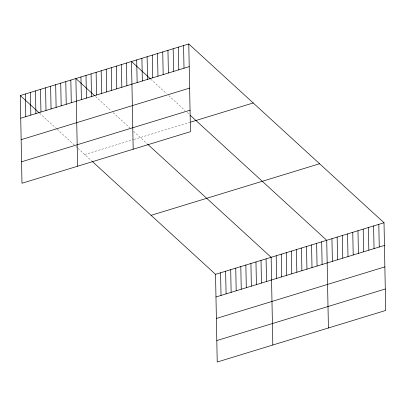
<?xml version="1.0" encoding="UTF-8"?>
<svg xmlns="http://www.w3.org/2000/svg" width="406" height="406" viewBox="0 0 406 406"><rect width="100%" height="100%" fill="white"/><g stroke="black" fill="none" stroke-linecap="round" stroke-linejoin="round"><path stroke-width="0.3" stroke-dasharray="2.03 1.52" d="M84.727 154.544L133.589 139.583M134.147 139.415L190.307 122.221M150.743 79.129L166.638 93.684M168.734 95.603L185.05 110.544M187.141 112.457L189.232 114.37M95.562 96.532L111.041 110.706M113.132 112.619L130.702 128.712M133.635 131.392L147.221 143.836M39.544 113.167L56.698 128.875M57.114 129.255L75.105 145.729M75.942 146.495L77.617 148.028M78.033 148.413L91.624 160.857"/><path stroke-width="0.61" d="M188.78 43.97L190.465 131.676L21.985 183.253L20.3 95.547L188.78 43.97L384.015 222.747L385.7 310.453L217.22 362.03L215.535 274.324L92.055 161.253M20.736 118.212L189.216 66.635M21.148 139.674L189.627 88.102M21.574 161.791L190.054 110.214M190.871 122.049L253.207 102.967M151.108 215.327L319.588 163.75M215.535 274.324L384.015 222.747M215.972 296.989L384.452 245.417M216.383 318.456L384.863 266.879M216.809 340.568L385.289 288.991M150.321 78.744L131.498 61.504L133.183 149.21M190.069 115.137L326.734 240.286L328.418 327.992M94.725 95.765L75.897 78.525L77.582 166.232M147.652 144.231L271.132 257.302L272.817 345.009M20.3 95.547L39.128 112.787M378.808 224.34L379.245 247.01M373.601 225.934L374.038 248.604M368.394 227.533L368.831 250.197M363.187 229.126L363.619 251.791M357.98 230.72L358.412 253.385M352.768 232.313L353.205 254.978M347.561 233.907L347.998 256.577M342.354 235.5L342.791 258.17M337.147 237.094L337.584 259.764M331.941 238.687L332.377 261.357M321.679 241.829L322.115 264.499M316.624 243.377L317.061 266.047M311.569 244.925L312.006 267.595M306.515 246.472L306.951 269.142M301.46 248.02L301.897 270.685M296.405 249.568L296.842 272.233M291.351 251.116L291.787 273.781M286.296 252.664L286.732 275.329M281.241 254.207L281.678 276.877M276.187 255.755L276.623 278.425M266.077 258.85L266.514 281.52M261.022 260.398L261.459 283.068M255.968 261.946L256.404 284.611M250.918 263.494L251.35 286.159M245.863 265.042L246.295 287.707M240.809 266.59L241.24 289.255M235.754 268.133L236.185 290.803M230.699 269.68L231.136 292.35M225.645 271.228L226.081 293.898M220.59 272.776L221.026 295.446M183.573 45.563L184.009 68.233M178.366 47.157L178.802 69.827M173.159 48.75L173.595 71.42M167.952 50.344L168.388 73.014M162.745 51.943L163.176 74.608M157.533 53.536L157.97 76.201M152.326 55.13L152.763 77.795M147.119 56.723L147.556 79.388M141.912 58.317L142.349 80.987M136.705 59.91L137.142 82.58M126.444 63.052L126.88 85.722M121.389 64.6L121.825 87.27M116.334 66.148L116.771 88.812M111.28 67.695L111.716 90.36M106.225 69.243L106.661 91.908M101.17 70.791L101.607 93.456M96.115 72.334L96.552 95.004M91.061 73.882L91.497 96.552M86.006 75.43L86.442 98.1M80.951 76.978L81.388 99.648M70.842 80.073L71.278 102.738M65.792 81.621L66.224 104.286M60.738 83.169L61.169 105.834M55.683 84.712L56.114 107.382M50.628 86.26L51.06 108.93M45.573 87.808L46.01 110.478M40.519 89.356L40.955 112.026M35.464 90.903L35.901 113.573M30.409 92.451L30.846 115.116M25.355 93.999L25.791 116.664"/></g></svg>
